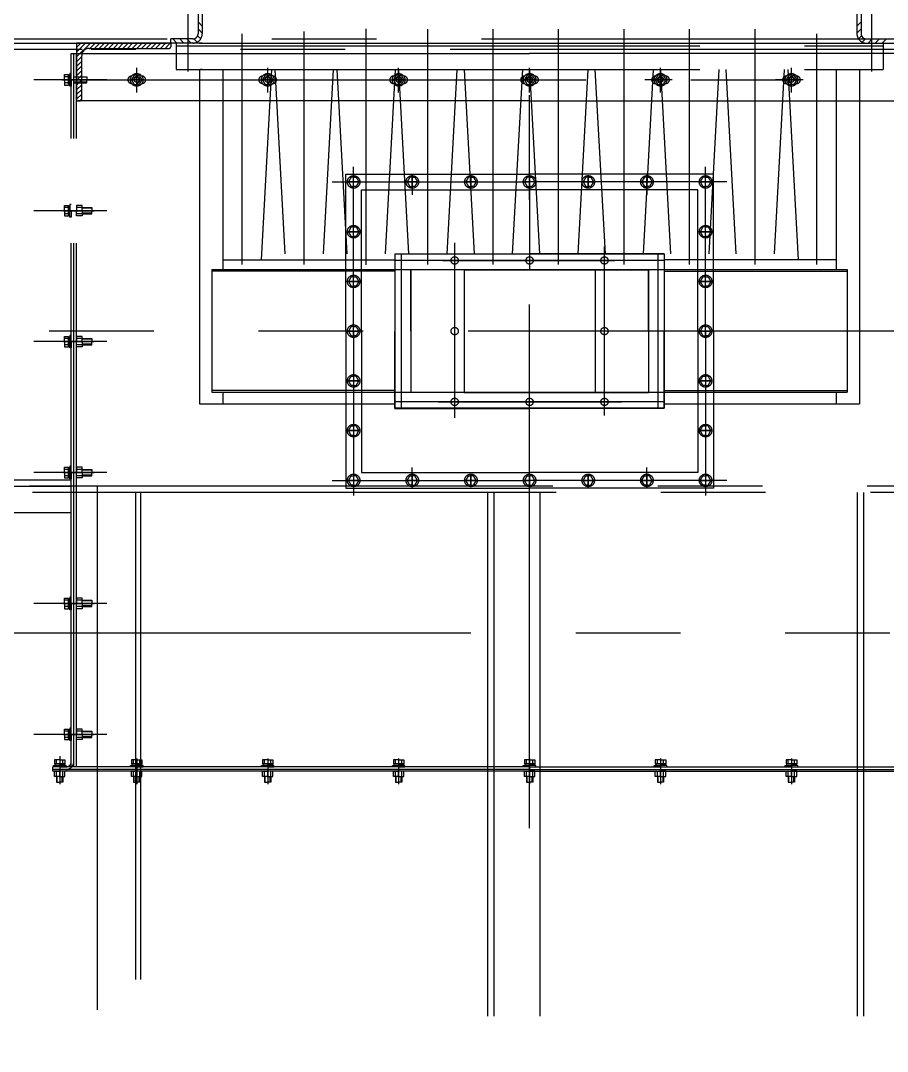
# Model space of a CAD drawing. Header units: millimetres. Extents: x 0 to 21000, y -574 to 14850.
# Drawn here: x 3884 to 5539, y 7291 to 9260 of the extents above; entities that cross this region are included whole.
import ezdxf

# ---------------------------------------------------------------- set-up
doc = ezdxf.new("R2010")
doc.units = ezdxf.units.MM
doc.header["$LTSCALE"] = 500
doc.linetypes.add('F', pattern=[0.75, 0.5, -0.25])
doc.linetypes.add('K', pattern=[2.5, 1.25, -0.25, 0.25, -0.25, 0.25, -0.25])
doc.layers.add('04', color=2, linetype='F')
doc.layers.add('07', color=6, linetype='K')

# ---------------------------------------------------------------- blocks, each defined once
blk = doc.blocks.new('H')
at = {"layer": '07', "color": 6, "linetype": 'K', "ltscale": 1.6}
for p, q in [((11644.5, 23380.1), (11644.5, 26435.5)), ((10992, 25111.2), (10992, 24825.3)), ((12297, 25111.2), (12297, 24825.3)), ((11011.5, 25061.5), (11011.5, 24897.5)), ((11019.5, 25061.5), (11019.5, 24897.5)), ((12269.5, 25061.5), (12269.5, 24897.5)), ((12277.5, 25061.5), (12277.5, 24897.5)), ((11011.5, 24920), (11019.5, 24912)), ((11011.5, 24906.6), (11019.5, 24898.6)), ((11332, 24906.7), (11332, 24456)), ((11450, 24456.6), (11450, 24906)), ((11575, 24456.6), (11575, 24906)), ((11700, 24456.6), (11700, 24906)), ((11825, 24456.6), (11825, 24906)), ((11950, 24456.6), (11950, 24906)), ((12075, 24456.6), (12075, 24906)), ((12277.5, 24920), (12269.5, 24912)), ((12277.5, 24906.6), (12269.5, 24898.6)), ((9952.5, 24887.5), (11644.5, 24887.5)), ((11001.5, 24887.5), (10959.5, 24887.5)), ((10959.5, 24879.5), (10959.5, 24887.5)), ((10963.2, 24887.5), (10971.2, 24879.5)), ((10976.6, 24887.5), (10984.6, 24879.5)), ((10990.1, 24887.5), (10998.1, 24879.5)), ((11003.4, 24887.7), (11009.6, 24881.5)), ((11010.8, 24893.8), (11016.7, 24887.9)), ((11095.9, 24456.6), (11095.9, 24897.2)), ((11213.9, 24456.6), (11213.9, 24901.6)), ((11644.5, 24887.5), (12747.5, 24887.5)), ((12193, 24456.6), (12193, 24897.2)), ((12278.2, 24893.8), (12272.3, 24887.9)), ((12285.6, 24887.7), (12279.3, 24881.5)), ((12287.5, 24887.5), (12329.5, 24887.5)), ((12298.8, 24887.5), (12290.8, 24879.5)), ((12312.3, 24887.5), (12304.3, 24879.5)), ((12325.8, 24887.5), (12317.8, 24879.5)), ((9952.5, 24879.5), (11544.5, 24879.5)), ((10790.5, 24867.5), (9952.5, 24867.5)), ((10779.5, 24879.5), (10779.5, 24769.5)), ((10959.5, 24879.5), (10779.5, 24879.5)), ((10779.5, 24871.1), (10788, 24879.5)), ((10779.5, 24862.1), (10796.9, 24879.5)), ((10779.5, 24853.1), (10805.9, 24879.5)), ((10803.5, 24869.5), (10956.2, 24869.5)), ((10804.9, 24869.5), (10814.9, 24879.5)), ((12492.7, 24867.5), (10807.3, 24867.5)), ((10813.9, 24869.5), (10823.9, 24879.5)), ((10822.9, 24869.5), (10832.9, 24879.5)), ((10831.8, 24869.5), (10841.8, 24879.5)), ((10840.8, 24869.5), (10850.8, 24879.5)), ((10849.8, 24869.5), (10859.8, 24879.5)), ((10858.8, 24869.5), (10868.8, 24879.5)), ((10867.8, 24869.5), (10877.8, 24879.5)), ((10876.7, 24869.5), (10886.7, 24879.5)), ((10885.7, 24869.5), (10895.7, 24879.5)), ((10894.7, 24869.5), (10904.7, 24879.5)), ((10903.7, 24869.5), (10913.7, 24879.5)), ((10912.7, 24869.5), (10922.7, 24879.5)), ((10921.6, 24869.5), (10931.6, 24879.5)), ((10930.6, 24869.5), (10940.6, 24879.5)), ((10939.6, 24869.5), (10949.6, 24879.5)), ((10948.6, 24869.5), (10958.6, 24879.5)), ((11001.5, 24879.5), (10959.5, 24879.5)), ((10959.5, 24879.5), (10959.5, 24872.8)), ((11019.5, 24879.5), (10969.5, 24879.5)), ((10969.5, 24879.5), (10969.5, 24829.5)), ((10969.5, 24874.5), (12319.5, 24874.5)), ((11014.5, 24879.5), (12274.5, 24879.5)), ((11544.5, 24879.5), (12747.5, 24879.5)), ((12269.5, 24879.5), (12319.5, 24879.5)), ((12287.5, 24879.5), (12329.5, 24879.5)), ((12319.5, 24879.5), (12319.5, 24829.5)), ((10769.5, 23497.5), (10769.5, 24859.5)), ((10769.5, 24859.5), (11644.5, 24859.5)), ((10774.5, 23497.5), (10774.5, 24859.5)), ((10779.5, 23497.5), (10779.5, 24859.5)), ((10779.5, 24844.1), (10789.5, 24854.1)), ((10779.5, 24835.1), (10789.5, 24845.1)), ((10789.5, 24772.8), (10789.5, 24855.5)), ((12519.5, 24859.5), (11644.5, 24859.5)), ((10779.5, 24826.1), (10789.5, 24836.1)), ((10779.5, 24817.2), (10789.5, 24827.2)), ((10894.5, 24785.1), (10894.5, 24832.5)), ((10894.5, 24795.7), (10894.5, 24829.2)), ((10969.5, 24829.5), (12319.5, 24829.5)), ((11014.5, 24829.5), (11014.5, 24190.5)), ((11016.1, 24829.5), (11647.8, 24829.5)), ((11016.1, 24829.5), (11647.8, 24829.5)), ((11019.5, 24829.5), (11016.1, 24829.5)), ((11059, 24829.5), (11059, 24447)), ((11151.6, 24829.5), (11131.8, 24465.4)), ((11144.5, 24785.1), (11144.5, 24832.5)), ((11144.5, 24785.1), (11144.5, 24832.5)), ((11144.5, 24795.7), (11144.5, 24829.2)), ((11158.2, 24829.5), (11177.4, 24477)), ((11269.6, 24829.5), (11250.4, 24477)), ((11276.3, 24829.5), (11295.5, 24477)), ((11387.7, 24829.5), (11368.5, 24477)), ((11394.3, 24829.5), (11413.5, 24477)), ((11394.3, 24829.5), (11413.5, 24477)), ((11394.5, 24785.1), (11394.5, 24832.5)), ((11394.5, 24785.1), (11394.5, 24832.5)), ((11394.5, 24795.7), (11394.5, 24829.2)), ((11505.7, 24829.5), (11486.5, 24477)), ((11519.3, 24829.5), (11538.5, 24477)), ((11519.3, 24829.5), (11538.5, 24477)), ((11630.7, 24829.5), (11611.5, 24477)), ((11644.3, 24829.5), (11663.5, 24477)), ((11644.3, 24829.5), (11663.5, 24477)), ((11644.5, 24785.1), (11644.5, 24832.5)), ((11644.5, 24785.1), (11644.5, 24832.5)), ((11644.5, 24795.7), (11644.5, 24829.2)), ((11755.7, 24829.5), (11736.5, 24477)), ((11769.3, 24829.5), (11788.5, 24477)), ((11769.3, 24829.5), (11788.5, 24477)), ((11880.7, 24829.5), (11861.5, 24477)), ((11894.3, 24829.5), (11913.5, 24477)), ((11894.3, 24829.5), (11913.5, 24477)), ((11894.5, 24785.1), (11894.5, 24832.5)), ((11894.5, 24785.1), (11894.5, 24832.5)), ((11894.5, 24795.7), (11894.5, 24829.2)), ((12005.7, 24829.5), (11986.5, 24477)), ((12019.3, 24829.5), (12038.5, 24477)), ((12019.3, 24829.5), (12038.5, 24477)), ((12130.7, 24829.5), (12111.5, 24477)), ((12137.3, 24829.5), (12157.2, 24465.4)), ((12144.5, 24785.1), (12144.5, 24832.5)), ((12144.5, 24785.1), (12144.5, 24832.5)), ((12144.5, 24795.7), (12144.5, 24829.2)), ((12229.9, 24829.5), (12229.9, 24447)), ((12274.5, 24829.5), (12274.5, 24190.5)), ((10837.6, 24809.5), (10698.3, 24809.5)), ((10752.1, 24809.5), (12545.3, 24809.5)), ((10752.1, 24809.5), (12545.3, 24809.5)), ((10753.3, 24809.5), (10802.4, 24809.5)), ((10756.4, 24809.5), (10756.4, 24819.6)), ((10756.4, 24819.6), (10763.9, 24819.6)), ((10763.9, 24815.5), (10756.4, 24815.5)), ((10756.4, 24809.5), (10756.4, 24799.5)), ((10763.9, 24803.5), (10756.4, 24803.5)), ((10763.9, 24819.6), (10763.9, 24809.5)), ((10763.9, 24818.7), (10767, 24818.7)), ((10763.9, 24809.5), (10763.9, 24818.7)), ((10763.9, 24809.5), (10763.9, 24800.3)), ((10763.9, 24799.5), (10763.9, 24809.5)), ((10767, 24821.5), (10767, 24809.5)), ((10769.5, 24821.5), (10767, 24821.5)), ((10767, 24818.7), (10767, 24809.5)), ((10767, 24797.5), (10767, 24809.5)), ((10767, 24800.3), (10767, 24809.5)), ((10769.5, 24809.5), (10769.5, 24821.5)), ((10769.5, 24809.5), (10769.5, 24797.5)), ((10774.5, 24815.5), (10798.9, 24815.5)), ((10798.9, 24814.3), (10774.5, 24814.3)), ((10798.9, 24804.7), (10774.5, 24804.7)), ((10774.5, 24803.5), (10798.9, 24803.5)), ((10779.5, 24808.2), (10789.5, 24818.2)), ((10779.5, 24799.2), (10789.5, 24809.2)), ((10798.9, 24815.5), (10798.9, 24809.5)), ((10798.9, 24803.5), (10798.9, 24809.5)), ((10872.1, 24809.5), (10924.7, 24809.5)), ((10906.3, 24809.5), (10883, 24809.5)), ((10889.6, 24818.5), (10884.5, 24809.5)), ((10884.5, 24816.5), (10884.7, 24816.5)), ((10884.5, 24809.5), (10889.6, 24800.5)), ((10894.5, 24818.5), (10889.6, 24818.5)), ((10894.5, 24798.7), (10894.5, 24819.9)), ((10894.5, 24818.5), (10899.3, 24818.5)), ((10899.3, 24818.5), (10904.5, 24809.5)), ((10904.5, 24809.5), (10899.3, 24800.5)), ((10904.2, 24816.5), (10904.5, 24816.5)), ((11122.1, 24809.5), (11174.7, 24809.5)), ((11156.3, 24809.5), (11133, 24809.5)), ((11139.6, 24818.5), (11134.5, 24809.5)), ((11134.5, 24816.5), (11134.7, 24816.5)), ((11134.5, 24809.5), (11139.6, 24800.5)), ((11144.5, 24818.5), (11139.6, 24818.5)), ((11144.5, 24798.7), (11144.5, 24819.9)), ((11144.5, 24818.5), (11149.3, 24818.5)), ((11149.3, 24818.5), (11154.5, 24809.5)), ((11154.5, 24809.5), (11149.3, 24800.5)), ((11154.2, 24816.5), (11154.5, 24816.5)), ((11372.1, 24809.5), (11424.7, 24809.5)), ((11406.3, 24809.5), (11383, 24809.5)), ((11389.6, 24818.5), (11384.5, 24809.5)), ((11384.5, 24816.5), (11384.7, 24816.5)), ((11384.5, 24809.5), (11389.6, 24800.5)), ((11394.5, 24818.5), (11389.6, 24818.5)), ((11394.5, 24798.7), (11394.5, 24819.9)), ((11394.5, 24818.5), (11399.3, 24818.5)), ((11399.3, 24818.5), (11404.5, 24809.5)), ((11404.5, 24809.5), (11399.3, 24800.5)), ((11404.2, 24816.5), (11404.5, 24816.5)), ((11622.1, 24809.5), (11674.7, 24809.5)), ((11656.3, 24809.5), (11633, 24809.5)), ((11639.6, 24818.5), (11634.5, 24809.5)), ((11634.5, 24816.5), (11634.7, 24816.5)), ((11634.5, 24809.5), (11639.6, 24800.5)), ((11644.5, 24818.5), (11639.6, 24818.5)), ((11644.5, 24798.7), (11644.5, 24819.9)), ((11644.5, 24818.5), (11649.3, 24818.5)), ((11649.3, 24818.5), (11654.5, 24809.5)), ((11654.5, 24809.5), (11649.3, 24800.5)), ((11654.2, 24816.5), (11654.5, 24816.5)), ((11916.8, 24809.5), (11864.3, 24809.5)), ((11882.6, 24809.5), (11905.9, 24809.5)), ((11889.6, 24818.5), (11884.5, 24809.5)), ((11884.7, 24816.5), (11884.5, 24816.5)), ((11884.5, 24809.5), (11889.6, 24800.5)), ((11894.5, 24818.5), (11889.6, 24818.5)), ((11894.5, 24798.7), (11894.5, 24819.9)), ((11894.5, 24818.5), (11899.3, 24818.5)), ((11899.3, 24818.5), (11904.5, 24809.5)), ((11904.5, 24809.5), (11899.3, 24800.5)), ((11904.5, 24816.5), (11904.2, 24816.5)), ((12166.8, 24809.5), (12114.3, 24809.5)), ((12132.6, 24809.5), (12155.9, 24809.5)), ((12139.6, 24818.5), (12134.5, 24809.5)), ((12134.7, 24816.5), (12134.5, 24816.5)), ((12134.5, 24809.5), (12139.6, 24800.5)), ((12144.5, 24818.5), (12139.6, 24818.5)), ((12144.5, 24798.7), (12144.5, 24819.9)), ((12144.5, 24818.5), (12149.3, 24818.5)), ((12149.3, 24818.5), (12154.5, 24809.5)), ((12154.5, 24809.5), (12149.3, 24800.5)), ((12154.5, 24816.5), (12154.2, 24816.5)), ((10756.4, 24799.5), (10763.9, 24799.5)), ((10763.9, 24800.3), (10767, 24800.3)), ((10769.5, 24797.5), (10767, 24797.5)), ((10779.5, 24790.2), (10789.5, 24800.2)), ((10779.5, 24781.2), (10789.5, 24791.2)), ((10884.5, 24802.5), (10884.7, 24802.5)), ((10889.6, 24800.5), (10894.5, 24800.5)), ((10899.3, 24800.5), (10894.5, 24800.5)), ((10904.2, 24802.5), (10904.5, 24802.5)), ((11134.5, 24802.5), (11134.7, 24802.5)), ((11139.6, 24800.5), (11144.5, 24800.5)), ((11149.3, 24800.5), (11144.5, 24800.5)), ((11154.2, 24802.5), (11154.5, 24802.5)), ((11384.5, 24802.5), (11384.7, 24802.5)), ((11389.6, 24800.5), (11394.5, 24800.5)), ((11399.3, 24800.5), (11394.5, 24800.5)), ((11404.2, 24802.5), (11404.5, 24802.5)), ((11634.5, 24802.5), (11634.7, 24802.5)), ((11639.6, 24800.5), (11644.5, 24800.5)), ((11649.3, 24800.5), (11644.5, 24800.5)), ((11654.2, 24802.5), (11654.5, 24802.5)), ((11884.7, 24802.5), (11884.5, 24802.5)), ((11889.6, 24800.5), (11894.5, 24800.5)), ((11899.3, 24800.5), (11894.5, 24800.5)), ((11904.5, 24802.5), (11904.2, 24802.5)), ((12134.7, 24802.5), (12134.5, 24802.5)), ((12139.6, 24800.5), (12144.5, 24800.5)), ((12149.3, 24800.5), (12144.5, 24800.5)), ((12154.5, 24802.5), (12154.2, 24802.5)), ((10779.5, 24772.3), (10789.5, 24782.3)), ((10779.5, 24769.5), (10786.2, 24769.5)), ((11644.5, 24769.5), (10782.8, 24769.5)), ((10785.7, 24769.5), (10789.5, 24773.3)), ((11644.5, 24769.5), (12506.1, 24769.5)), ((11644.5, 24769.5), (12506.1, 24769.5)), ((11293.5, 24329.5), (11293.5, 24629.5)), ((11293.5, 24629.5), (11644.5, 24629.5)), ((11308.5, 24329.5), (11308.5, 24643.6)), ((11420.5, 24628.7), (11420.5, 24589.9)), ((11644.5, 24629.5), (11644.5, 24446.5)), ((11995.5, 24629.5), (11644.5, 24629.5)), ((11644.5, 24629.5), (11644.5, 24446.5)), ((11868.5, 24628.7), (11868.5, 24589.9)), ((11980.5, 24329.5), (11980.5, 24643.6)), ((11995.5, 24329.5), (11995.5, 24629.5)), ((11267.8, 24614.5), (11644.5, 24614.5)), ((11320.3, 24614.5), (11297, 24614.5)), ((11303.6, 24623.5), (11298.5, 24614.5)), ((11298.5, 24614.5), (11303.6, 24605.5)), ((11308.5, 24623.5), (11303.6, 24623.5)), ((11308.5, 24603.7), (11308.5, 24624.9)), ((11308.5, 24623.5), (11313.3, 24623.5)), ((11313.3, 24623.5), (11318.5, 24614.5)), ((11318.5, 24614.5), (11313.3, 24605.5)), ((11432.3, 24614.5), (11409, 24614.5)), ((11415.6, 24623.5), (11410.5, 24614.5)), ((11410.5, 24614.5), (11415.6, 24605.5)), ((11420.5, 24623.5), (11415.6, 24623.5)), ((11420.5, 24603.7), (11420.5, 24624.9)), ((11420.5, 24623.5), (11425.3, 24623.5)), ((11425.3, 24623.5), (11430.5, 24614.5)), ((11430.5, 24614.5), (11425.3, 24605.5)), ((11544.3, 24614.5), (11521, 24614.5)), ((11527.6, 24623.5), (11522.5, 24614.5)), ((11522.5, 24614.5), (11527.6, 24605.5)), ((11532.5, 24623.5), (11527.6, 24623.5)), ((11532.5, 24625.8), (11532.5, 24604.1)), ((11532.5, 24603.7), (11532.5, 24624.9)), ((11532.5, 24623.5), (11537.3, 24623.5)), ((11537.3, 24623.5), (11542.5, 24614.5)), ((11542.5, 24614.5), (11537.3, 24605.5)), ((11656.3, 24614.5), (11633, 24614.5)), ((11639.6, 24623.5), (11634.5, 24614.5)), ((11634.5, 24614.5), (11639.6, 24605.5)), ((11644.5, 24623.5), (11639.6, 24623.5)), ((11644.5, 24603.7), (11644.5, 24624.9)), ((11644.5, 24623.5), (11649.3, 24623.5)), ((12021.1, 24614.5), (11644.5, 24614.5)), ((11649.3, 24623.5), (11654.5, 24614.5)), ((11654.5, 24614.5), (11649.3, 24605.5)), ((11744.6, 24614.5), (11767.9, 24614.5)), ((11751.6, 24623.5), (11746.5, 24614.5)), ((11746.5, 24614.5), (11751.6, 24605.5)), ((11756.5, 24623.5), (11751.6, 24623.5)), ((11756.5, 24625.8), (11756.5, 24604.1)), ((11756.5, 24603.7), (11756.5, 24624.9)), ((11756.5, 24623.5), (11761.3, 24623.5)), ((11761.3, 24623.5), (11766.5, 24614.5)), ((11766.5, 24614.5), (11761.3, 24605.5)), ((11856.6, 24614.5), (11879.9, 24614.5)), ((11863.6, 24623.5), (11858.5, 24614.5)), ((11858.5, 24614.5), (11863.6, 24605.5)), ((11868.5, 24623.5), (11863.6, 24623.5)), ((11868.5, 24603.7), (11868.5, 24624.9)), ((11868.5, 24623.5), (11873.3, 24623.5)), ((11873.3, 24623.5), (11878.5, 24614.5)), ((11878.5, 24614.5), (11873.3, 24605.5)), ((11968.6, 24614.5), (11991.9, 24614.5)), ((11975.6, 24623.5), (11970.5, 24614.5)), ((11970.5, 24614.5), (11975.6, 24605.5)), ((11980.5, 24623.5), (11975.6, 24623.5)), ((11980.5, 24603.7), (11980.5, 24624.9)), ((11980.5, 24623.5), (11985.3, 24623.5)), ((11985.3, 24623.5), (11990.5, 24614.5)), ((11990.5, 24614.5), (11985.3, 24605.5)), ((11303.6, 24605.5), (11308.5, 24605.5)), ((11313.3, 24605.5), (11308.5, 24605.5)), ((11323.5, 24329.5), (11323.5, 24599.5)), ((11323.5, 24599.5), (11644.5, 24599.5)), ((11415.6, 24605.5), (11420.5, 24605.5)), ((11425.3, 24605.5), (11420.5, 24605.5)), ((11527.6, 24605.5), (11532.5, 24605.5)), ((11537.3, 24605.5), (11532.5, 24605.5)), ((11639.6, 24605.5), (11644.5, 24605.5)), ((11649.3, 24605.5), (11644.5, 24605.5)), ((11965.5, 24599.5), (11644.5, 24599.5)), ((11751.6, 24605.5), (11756.5, 24605.5)), ((11761.3, 24605.5), (11756.5, 24605.5)), ((11863.6, 24605.5), (11868.5, 24605.5)), ((11873.3, 24605.5), (11868.5, 24605.5)), ((11965.5, 24329.5), (11965.5, 24599.5)), ((11975.6, 24605.5), (11980.5, 24605.5)), ((11985.3, 24605.5), (11980.5, 24605.5)), ((10756.4, 24559.5), (10756.4, 24569.6)), ((10756.4, 24569.6), (10763.9, 24569.6)), ((10763.9, 24569.6), (10763.9, 24559.5)), ((10763.9, 24568.7), (10767, 24568.7)), ((10763.9, 24559.5), (10763.9, 24568.7)), ((10767, 24571.5), (10767, 24559.5)), ((10769.5, 24571.5), (10767, 24571.5)), ((10767, 24568.7), (10767, 24559.5)), ((10779.5, 24569.6), (10779.5, 24559.5)), ((10790.3, 24569.6), (10779.5, 24569.6)), ((10790.3, 24559.5), (10790.3, 24569.6)), ((10837.6, 24559.5), (10698.3, 24559.5)), ((10754.9, 24559.5), (10813.4, 24559.5)), ((10763.9, 24565.5), (10756.4, 24565.5)), ((10756.4, 24559.5), (10756.4, 24549.5)), ((10763.9, 24553.5), (10756.4, 24553.5)), ((10756.4, 24549.5), (10763.9, 24549.5)), ((10763.9, 24559.5), (10763.9, 24550.3)), ((10763.9, 24549.5), (10763.9, 24559.5)), ((10763.9, 24550.3), (10767, 24550.3)), ((10767, 24547.5), (10767, 24559.5)), ((10767, 24550.3), (10767, 24559.5)), ((10769.5, 24547.5), (10767, 24547.5)), ((10769.5, 24559.5), (10769.5, 24547.5)), ((10791.3, 24559.5), (10778.4, 24559.5)), ((10790.3, 24565.5), (10779.5, 24565.5)), ((10779.5, 24549.5), (10779.5, 24559.5)), ((10790.3, 24553.5), (10779.5, 24553.5)), ((10790.3, 24549.5), (10779.5, 24549.5)), ((10790.3, 24565.5), (10808.9, 24565.5)), ((10808.9, 24564.3), (10790.3, 24564.3)), ((10790.3, 24559.5), (10790.3, 24549.5)), ((10808.9, 24554.7), (10790.3, 24554.7)), ((10790.3, 24553.5), (10808.9, 24553.5)), ((10808.9, 24565.5), (10808.9, 24559.5)), ((10808.9, 24553.5), (10808.9, 24559.5)), ((11303.6, 24528.5), (11298.5, 24519.5)), ((11308.5, 24528.5), (11303.6, 24528.5)), ((11308.5, 24508.7), (11308.5, 24529.9)), ((11308.5, 24528.5), (11313.3, 24528.5)), ((11313.3, 24528.5), (11318.5, 24519.5)), ((11975.6, 24528.5), (11970.5, 24519.5)), ((11980.5, 24528.5), (11975.6, 24528.5)), ((11980.5, 24508.7), (11980.5, 24529.9)), ((11980.5, 24528.5), (11985.3, 24528.5)), ((11985.3, 24528.5), (11990.5, 24519.5)), ((11295.3, 24519.5), (11318.9, 24519.5)), ((11320.3, 24519.5), (11297, 24519.5)), ((11298.5, 24519.5), (11303.6, 24510.5)), ((11303.6, 24510.5), (11308.5, 24510.5)), ((11313.3, 24510.5), (11308.5, 24510.5)), ((11318.5, 24519.5), (11313.3, 24510.5)), ((11968.6, 24519.5), (11991.9, 24519.5)), ((11993.7, 24519.5), (11970.1, 24519.5)), ((11970.5, 24519.5), (11975.6, 24510.5)), ((11975.6, 24510.5), (11980.5, 24510.5)), ((11985.3, 24510.5), (11980.5, 24510.5)), ((11990.5, 24519.5), (11985.3, 24510.5)), ((11501.5, 24164.1), (11501.5, 24498.1)), ((11787.5, 24168.6), (11787.5, 24490.9)), ((11387.5, 24477), (11387.5, 24183)), ((11387.5, 24477), (11901.5, 24477)), ((11387.5, 24477), (11644.5, 24477)), ((11387.5, 24477), (11387.5, 24330)), ((11399.5, 24477), (11399.5, 24183)), ((11901.5, 24477), (11644.5, 24477)), ((11889.5, 24477), (11889.5, 24183)), ((11889.5, 24477), (11889.5, 24183)), ((11901.5, 24477), (11901.5, 24183)), ((11901.5, 24477), (11901.5, 24183)), ((11901.5, 24477), (11901.5, 24330)), ((11059, 24465.4), (11387.5, 24465.4)), ((11387.5, 24465), (11901.5, 24465)), ((11479, 24464.5), (11807.3, 24464.5)), ((12229.9, 24465.4), (11901.5, 24465.4)), ((11038, 24447), (11038, 24213)), ((11038, 24447), (11387.5, 24447)), ((11387.5, 24444), (11038, 24444)), ((11303.6, 24433.5), (11298.5, 24424.5)), ((11308.5, 24433.5), (11303.6, 24433.5)), ((11308.5, 24413.7), (11308.5, 24434.9)), ((11308.5, 24433.5), (11313.3, 24433.5)), ((11313.3, 24433.5), (11318.5, 24424.5)), ((11387.5, 24447), (11417.5, 24447)), ((11417.5, 24447), (11417.5, 24213)), ((11417.5, 24447), (12251, 24447)), ((11644.5, 24446.5), (11417.5, 24446.5)), ((11417.5, 24329.5), (11417.5, 24446.5)), ((11519.5, 24446.5), (11769.5, 24446.5)), ((11519.5, 24446.5), (11769.5, 24446.5)), ((11519.5, 24446.5), (11519.5, 24212.5)), ((11644.5, 24446.5), (11871.5, 24446.5)), ((11769.5, 24446.5), (11769.5, 24212.5)), ((11871.5, 24447), (11871.5, 24213)), ((11871.5, 24329.5), (11871.5, 24446.5)), ((11901.5, 24444), (12251, 24444)), ((11975.6, 24433.5), (11970.5, 24424.5)), ((11980.5, 24433.5), (11975.6, 24433.5)), ((11980.5, 24413.7), (11980.5, 24434.9)), ((11980.5, 24433.5), (11985.3, 24433.5)), ((11985.3, 24433.5), (11990.5, 24424.5)), ((12251, 24447), (12251, 24234.4)), ((12251, 24447), (12251, 24213)), ((11295.3, 24424.5), (11318.9, 24424.5)), ((11320.3, 24424.5), (11297, 24424.5)), ((11298.5, 24424.5), (11303.6, 24415.5)), ((11303.6, 24415.5), (11308.5, 24415.5)), ((11313.3, 24415.5), (11308.5, 24415.5)), ((11318.5, 24424.5), (11313.3, 24415.5)), ((11968.6, 24424.5), (11991.9, 24424.5)), ((11993.7, 24424.5), (11970.1, 24424.5)), ((11970.5, 24424.5), (11975.6, 24415.5)), ((11975.6, 24415.5), (11980.5, 24415.5)), ((11985.3, 24415.5), (11980.5, 24415.5)), ((11990.5, 24424.5), (11985.3, 24415.5)), ((11303.6, 24338.5), (11298.5, 24329.5)), ((11308.5, 24338.5), (11303.6, 24338.5)), ((11308.5, 24318.7), (11308.5, 24339.9)), ((11308.5, 24338.5), (11313.3, 24338.5)), ((11313.3, 24338.5), (11318.5, 24329.5)), ((11975.6, 24338.5), (11970.5, 24329.5)), ((11980.5, 24338.5), (11975.6, 24338.5)), ((11980.5, 24318.7), (11980.5, 24339.9)), ((11980.5, 24338.5), (11985.3, 24338.5)), ((11985.3, 24338.5), (11990.5, 24329.5)), ((12527.1, 24329.5), (10109.1, 24329.5)), ((10756.4, 24309.5), (10756.4, 24319.6)), ((10756.4, 24319.6), (10763.9, 24319.6)), ((10763.9, 24315.5), (10756.4, 24315.5)), ((10763.9, 24319.6), (10763.9, 24309.5)), ((10763.9, 24318.7), (10767, 24318.7)), ((10763.9, 24309.5), (10763.9, 24318.7)), ((10767, 24321.5), (10767, 24309.5)), ((10769.5, 24321.5), (10767, 24321.5)), ((10767, 24318.7), (10767, 24309.5)), ((10779.5, 24319.6), (10779.5, 24309.5)), ((10790.3, 24319.6), (10779.5, 24319.6)), ((10790.3, 24315.5), (10779.5, 24315.5)), ((10790.3, 24309.5), (10790.3, 24319.6)), ((10790.3, 24315.5), (10808.9, 24315.5)), ((10808.9, 24314.3), (10790.3, 24314.3)), ((10808.9, 24315.5), (10808.9, 24309.5)), ((11293.5, 24329.5), (11293.5, 24029.5)), ((11295.3, 24329.5), (11318.9, 24329.5)), ((11320.3, 24329.5), (11297, 24329.5)), ((11298.5, 24329.5), (11303.6, 24320.5)), ((11303.6, 24320.5), (11308.5, 24320.5)), ((11308.5, 24329.5), (11308.5, 24015.4)), ((11313.3, 24320.5), (11308.5, 24320.5)), ((11318.5, 24329.5), (11313.3, 24320.5)), ((11323.5, 24329.5), (11323.5, 24059.5)), ((11387.5, 24182.1), (11387.5, 24329.1)), ((11417.5, 24329.5), (11417.5, 24212.5)), ((11644.5, 24254.5), (11644.5, 24329.5)), ((11871.5, 24329.5), (11871.5, 24212.5)), ((11901.5, 24182.1), (11901.5, 24329.1)), ((11965.5, 24329.5), (11965.5, 24059.5)), ((11968.6, 24329.5), (11991.9, 24329.5)), ((11993.7, 24329.5), (11970.1, 24329.5)), ((11970.5, 24329.5), (11975.6, 24320.5)), ((11975.6, 24320.5), (11980.5, 24320.5)), ((11980.5, 24329.5), (11980.5, 24015.4)), ((11985.3, 24320.5), (11980.5, 24320.5)), ((11990.5, 24329.5), (11985.3, 24320.5)), ((11995.5, 24329.5), (11995.5, 24029.5)), ((10837.6, 24309.5), (10698.3, 24309.5)), ((10754.9, 24309.5), (10813.4, 24309.5)), ((10756.4, 24309.5), (10756.4, 24299.5)), ((10763.9, 24303.5), (10756.4, 24303.5)), ((10756.4, 24299.5), (10763.9, 24299.5)), ((10763.9, 24309.5), (10763.9, 24300.3)), ((10763.9, 24299.5), (10763.9, 24309.5)), ((10763.9, 24300.3), (10767, 24300.3)), ((10767, 24297.5), (10767, 24309.5)), ((10767, 24300.3), (10767, 24309.5)), ((10769.5, 24297.5), (10767, 24297.5)), ((10769.5, 24309.5), (10769.5, 24297.5)), ((10791.3, 24309.5), (10778.4, 24309.5)), ((10779.5, 24299.5), (10779.5, 24309.5)), ((10790.3, 24303.5), (10779.5, 24303.5)), ((10790.3, 24299.5), (10779.5, 24299.5)), ((10790.3, 24309.5), (10790.3, 24299.5)), ((10808.9, 24304.7), (10790.3, 24304.7)), ((10790.3, 24303.5), (10808.9, 24303.5)), ((10808.9, 24303.5), (10808.9, 24309.5)), ((11295.3, 24234.5), (11318.9, 24234.5)), ((11320.3, 24234.5), (11297, 24234.5)), ((11298.5, 24234.5), (11303.6, 24243.5)), ((11303.6, 24225.5), (11298.5, 24234.5)), ((11303.6, 24243.5), (11308.5, 24243.5)), ((11308.5, 24245.4), (11308.5, 24224.2)), ((11313.3, 24243.5), (11308.5, 24243.5)), ((11318.5, 24234.5), (11313.3, 24243.5)), ((11313.3, 24225.5), (11318.5, 24234.5)), ((11968.6, 24234.5), (11991.9, 24234.5)), ((11993.7, 24234.5), (11970.1, 24234.5)), ((11970.5, 24234.5), (11975.6, 24243.5)), ((11975.6, 24225.5), (11970.5, 24234.5)), ((11975.6, 24243.5), (11980.5, 24243.5)), ((11980.5, 24245.4), (11980.5, 24224.2)), ((11985.3, 24243.5), (11980.5, 24243.5)), ((11990.5, 24234.5), (11985.3, 24243.5)), ((11985.3, 24225.5), (11990.5, 24234.5)), ((11387.5, 24216), (11038, 24216)), ((11038, 24213), (11387.5, 24213)), ((11059, 24213), (11059, 24190.5)), ((11308.5, 24225.5), (11303.6, 24225.5)), ((11308.5, 24225.5), (11313.3, 24225.5)), ((11387.5, 24213), (11417.5, 24213)), ((11417.5, 24213), (12251, 24213)), ((11901.5, 24216), (12251, 24216)), ((11980.5, 24225.5), (11975.6, 24225.5)), ((11980.5, 24225.5), (11985.3, 24225.5)), ((12229.9, 24213), (12229.9, 24190.5)), ((11387.5, 24195), (11901.5, 24195)), ((11644.5, 24212.5), (11417.5, 24212.5)), ((11470.4, 24194.5), (11819.7, 24194.5)), ((11519.5, 24212.5), (11769.5, 24212.5)), ((11644.5, 24029.5), (11644.5, 24212.5)), ((11644.5, 24212.5), (11871.5, 24212.5)), ((11644.5, 24029.5), (11644.5, 24212.5)), ((11014.5, 24190.5), (11387.5, 24190.5)), ((11387.5, 24183), (11901.5, 24183)), ((11387.5, 24183), (11901.5, 24183)), ((11387.5, 24182.1), (11644.5, 24182.1)), ((11901.5, 24182.1), (11644.5, 24182.1)), ((11901.5, 24190.5), (12274.5, 24190.5)), ((11295.3, 24139.5), (11318.9, 24139.5)), ((11320.3, 24139.5), (11297, 24139.5)), ((11298.5, 24139.5), (11303.6, 24148.5)), ((11303.6, 24130.5), (11298.5, 24139.5)), ((11303.6, 24148.5), (11308.5, 24148.5)), ((11308.5, 24150.4), (11308.5, 24129.2)), ((11313.3, 24148.5), (11308.5, 24148.5)), ((11318.5, 24139.5), (11313.3, 24148.5)), ((11313.3, 24130.5), (11318.5, 24139.5)), ((11968.6, 24139.5), (11991.9, 24139.5)), ((11993.7, 24139.5), (11970.1, 24139.5)), ((11970.5, 24139.5), (11975.6, 24148.5)), ((11975.6, 24130.5), (11970.5, 24139.5)), ((11975.6, 24148.5), (11980.5, 24148.5)), ((11980.5, 24150.4), (11980.5, 24129.2)), ((11985.3, 24148.5), (11980.5, 24148.5)), ((11990.5, 24139.5), (11985.3, 24148.5)), ((11985.3, 24130.5), (11990.5, 24139.5)), ((11308.5, 24130.5), (11303.6, 24130.5)), ((11308.5, 24130.5), (11313.3, 24130.5)), ((11980.5, 24130.5), (11975.6, 24130.5)), ((11980.5, 24130.5), (11985.3, 24130.5)), ((10837.6, 24059.5), (10698.3, 24059.5)), ((10754.9, 24059.5), (10813.4, 24059.5)), ((10756.4, 24059.5), (10756.4, 24069.6)), ((10756.4, 24069.6), (10763.9, 24069.6)), ((10763.9, 24065.5), (10756.4, 24065.5)), ((10756.4, 24059.5), (10756.4, 24049.5)), ((10763.9, 24069.6), (10763.9, 24059.5)), ((10763.9, 24068.7), (10767, 24068.7)), ((10763.9, 24059.5), (10763.9, 24068.7)), ((10763.9, 24059.5), (10763.9, 24050.3)), ((10763.9, 24049.5), (10763.9, 24059.5)), ((10767, 24071.5), (10767, 24059.5)), ((10769.5, 24071.5), (10767, 24071.5)), ((10767, 24068.7), (10767, 24059.5)), ((10767, 24047.5), (10767, 24059.5)), ((10767, 24050.3), (10767, 24059.5)), ((10769.5, 24059.5), (10769.5, 24047.5)), ((10791.3, 24059.5), (10778.4, 24059.5)), ((10779.5, 24069.6), (10779.5, 24059.5)), ((10790.3, 24069.6), (10779.5, 24069.6)), ((10790.3, 24065.5), (10779.5, 24065.5)), ((10779.5, 24049.5), (10779.5, 24059.5)), ((10790.3, 24059.5), (10790.3, 24069.6)), ((10790.3, 24065.5), (10808.9, 24065.5)), ((10808.9, 24064.3), (10790.3, 24064.3)), ((10790.3, 24059.5), (10790.3, 24049.5)), ((10808.9, 24065.5), (10808.9, 24059.5)), ((10808.9, 24053.5), (10808.9, 24059.5)), ((11308.5, 24055.4), (11308.5, 24034.2)), ((11323.5, 24059.5), (11644.5, 24059.5)), ((11420.5, 24030.4), (11420.5, 24069.2)), ((11420.5, 24055.4), (11420.5, 24034.2)), ((11532.5, 24055.4), (11532.5, 24034.2)), ((11965.5, 24059.5), (11644.5, 24059.5)), ((11644.5, 24055.4), (11644.5, 24034.2)), ((11756.5, 24055.4), (11756.5, 24034.2)), ((11868.5, 24030.4), (11868.5, 24069.2)), ((11868.5, 24055.4), (11868.5, 24034.2)), ((11980.5, 24055.4), (11980.5, 24034.2)), ((9952.5, 24045.5), (10769.5, 24045.5)), ((10763.9, 24053.5), (10756.4, 24053.5)), ((10756.4, 24049.5), (10763.9, 24049.5)), ((10763.9, 24050.3), (10767, 24050.3)), ((10769.5, 24047.5), (10767, 24047.5)), ((10790.3, 24053.5), (10779.5, 24053.5)), ((10790.3, 24049.5), (10779.5, 24049.5)), ((10808.9, 24054.7), (10790.3, 24054.7)), ((10790.3, 24053.5), (10808.9, 24053.5)), ((11267.8, 24044.5), (11644.5, 24044.5)), ((11320.3, 24044.5), (11297, 24044.5)), ((11298.5, 24044.5), (11303.6, 24053.5)), ((11303.6, 24035.5), (11298.5, 24044.5)), ((11303.6, 24053.5), (11308.5, 24053.5)), ((11308.5, 24035.5), (11303.6, 24035.5)), ((11313.3, 24053.5), (11308.5, 24053.5)), ((11308.5, 24035.5), (11313.3, 24035.5)), ((11318.5, 24044.5), (11313.3, 24053.5)), ((11313.3, 24035.5), (11318.5, 24044.5)), ((11432.3, 24044.5), (11409, 24044.5)), ((11410.5, 24044.5), (11415.6, 24053.5)), ((11415.6, 24035.5), (11410.5, 24044.5)), ((11415.6, 24053.5), (11420.5, 24053.5)), ((11420.5, 24035.5), (11415.6, 24035.5)), ((11425.3, 24053.5), (11420.5, 24053.5)), ((11420.5, 24035.5), (11425.3, 24035.5)), ((11430.5, 24044.5), (11425.3, 24053.5)), ((11425.3, 24035.5), (11430.5, 24044.5)), ((11544.3, 24044.5), (11521, 24044.5)), ((11522.5, 24044.5), (11527.6, 24053.5)), ((11527.6, 24035.5), (11522.5, 24044.5)), ((11527.6, 24053.5), (11532.5, 24053.5)), ((11532.5, 24035.5), (11527.6, 24035.5)), ((11532.5, 24033.3), (11532.5, 24055)), ((11537.3, 24053.5), (11532.5, 24053.5)), ((11532.5, 24035.5), (11537.3, 24035.5)), ((11542.5, 24044.5), (11537.3, 24053.5)), ((11537.3, 24035.5), (11542.5, 24044.5)), ((11656.3, 24044.5), (11633, 24044.5)), ((11634.5, 24044.5), (11639.6, 24053.5)), ((11639.6, 24035.5), (11634.5, 24044.5)), ((11639.6, 24053.5), (11644.5, 24053.5)), ((11644.5, 24035.5), (11639.6, 24035.5)), ((11649.3, 24053.5), (11644.5, 24053.5)), ((12021.1, 24044.5), (11644.5, 24044.5)), ((11644.5, 24035.5), (11649.3, 24035.5)), ((11654.5, 24044.5), (11649.3, 24053.5)), ((11649.3, 24035.5), (11654.5, 24044.5)), ((11744.6, 24044.5), (11767.9, 24044.5)), ((11746.5, 24044.5), (11751.6, 24053.5)), ((11751.6, 24035.5), (11746.5, 24044.5)), ((11751.6, 24053.5), (11756.5, 24053.5)), ((11756.5, 24035.5), (11751.6, 24035.5)), ((11756.5, 24033.3), (11756.5, 24055)), ((11761.3, 24053.5), (11756.5, 24053.5)), ((11756.5, 24035.5), (11761.3, 24035.5)), ((11766.5, 24044.5), (11761.3, 24053.5)), ((11761.3, 24035.5), (11766.5, 24044.5)), ((11856.6, 24044.5), (11879.9, 24044.5)), ((11858.5, 24044.5), (11863.6, 24053.5)), ((11863.6, 24035.5), (11858.5, 24044.5)), ((11863.6, 24053.5), (11868.5, 24053.5)), ((11868.5, 24035.5), (11863.6, 24035.5)), ((11873.3, 24053.5), (11868.5, 24053.5)), ((11868.5, 24035.5), (11873.3, 24035.5)), ((11878.5, 24044.5), (11873.3, 24053.5)), ((11873.3, 24035.5), (11878.5, 24044.5)), ((11968.6, 24044.5), (11991.9, 24044.5)), ((11970.5, 24044.5), (11975.6, 24053.5)), ((11975.6, 24035.5), (11970.5, 24044.5)), ((11975.6, 24053.5), (11980.5, 24053.5)), ((11980.5, 24035.5), (11975.6, 24035.5)), ((11985.3, 24053.5), (11980.5, 24053.5)), ((11980.5, 24035.5), (11985.3, 24035.5)), ((11990.5, 24044.5), (11985.3, 24053.5)), ((11985.3, 24035.5), (11990.5, 24044.5)), ((9952.5, 24033.5), (10769.5, 24033.5)), ((13689.2, 24033.5), (9955.5, 24033.5)), ((13695.2, 24021.5), (9955.5, 24021.5)), ((10819.2, 24033.5), (10819.2, 20985.5)), ((10892.8, 21091.5), (10892.8, 24021.5)), ((10902.4, 21091.5), (10902.4, 24021.5)), ((11293.5, 24029.5), (11644.5, 24029.5)), ((11564.2, 24021.5), (11564.2, 21185.5)), ((11576.2, 24021.5), (11576.2, 21185.5)), ((11995.5, 24029.5), (11644.5, 24029.5)), ((11664.2, 24021.5), (11664.2, 21188.5)), ((12270.2, 24021.5), (12270.2, 21185.5)), ((12282.2, 24021.5), (12282.2, 21185.5)), ((9944.5, 23983.5), (10769.5, 23983.5)), ((10756.4, 23809.5), (10756.4, 23819.6)), ((10756.4, 23819.6), (10763.9, 23819.6)), ((10763.9, 23819.6), (10763.9, 23809.5)), ((10767, 23821.5), (10767, 23809.5)), ((10769.5, 23821.5), (10767, 23821.5)), ((10779.5, 23819.6), (10779.5, 23809.5)), ((10790.3, 23819.6), (10779.5, 23819.6)), ((10790.3, 23809.5), (10790.3, 23819.6)), ((10837.6, 23809.5), (10698.3, 23809.5)), ((10754.9, 23809.5), (10813.4, 23809.5)), ((10763.9, 23815.5), (10756.4, 23815.5)), ((10756.4, 23809.5), (10756.4, 23799.5)), ((10763.9, 23803.5), (10756.4, 23803.5)), ((10756.4, 23799.5), (10763.9, 23799.5)), ((10763.9, 23818.7), (10767, 23818.7)), ((10763.9, 23809.5), (10763.9, 23818.7)), ((10763.9, 23809.5), (10763.9, 23800.3)), ((10763.9, 23799.5), (10763.9, 23809.5)), ((10763.9, 23800.3), (10767, 23800.3)), ((10767, 23818.7), (10767, 23809.5)), ((10767, 23797.5), (10767, 23809.5)), ((10767, 23800.3), (10767, 23809.5)), ((10769.5, 23809.5), (10769.5, 23797.5)), ((10791.3, 23809.5), (10778.4, 23809.5)), ((10790.3, 23815.5), (10779.5, 23815.5)), ((10779.5, 23799.5), (10779.5, 23809.5)), ((10790.3, 23803.5), (10779.5, 23803.5)), ((10790.3, 23799.5), (10779.5, 23799.5)), ((10790.3, 23815.5), (10808.9, 23815.5)), ((10808.9, 23814.3), (10790.3, 23814.3)), ((10790.3, 23809.5), (10790.3, 23799.5)), ((10808.9, 23804.7), (10790.3, 23804.7)), ((10790.3, 23803.5), (10808.9, 23803.5)), ((10808.9, 23815.5), (10808.9, 23809.5)), ((10808.9, 23803.5), (10808.9, 23809.5)), ((10769.5, 23797.5), (10767, 23797.5)), ((10532.5, 23753.5), (14604.9, 23753.5)), ((10756.4, 23559.5), (10756.4, 23569.6)), ((10756.4, 23569.6), (10763.9, 23569.6)), ((10763.9, 23565.5), (10756.4, 23565.5)), ((10763.9, 23569.6), (10763.9, 23559.5)), ((10763.9, 23568.7), (10767, 23568.7)), ((10763.9, 23559.5), (10763.9, 23568.7)), ((10767, 23571.5), (10767, 23559.5)), ((10769.5, 23571.5), (10767, 23571.5)), ((10767, 23568.7), (10767, 23559.5)), ((10779.5, 23569.6), (10779.5, 23559.5)), ((10790.3, 23569.6), (10779.5, 23569.6)), ((10790.3, 23565.5), (10779.5, 23565.5)), ((10790.3, 23559.5), (10790.3, 23569.6)), ((10790.3, 23565.5), (10808.9, 23565.5)), ((10808.9, 23564.3), (10790.3, 23564.3)), ((10808.9, 23565.5), (10808.9, 23559.5)), ((10837.6, 23559.5), (10698.3, 23559.5)), ((10754.9, 23559.5), (10813.4, 23559.5)), ((10756.4, 23559.5), (10756.4, 23549.5)), ((10763.9, 23553.5), (10756.4, 23553.5)), ((10756.4, 23549.5), (10763.9, 23549.5)), ((10763.9, 23559.5), (10763.9, 23550.3)), ((10763.9, 23549.5), (10763.9, 23559.5)), ((10763.9, 23550.3), (10767, 23550.3)), ((10767, 23547.5), (10767, 23559.5)), ((10767, 23550.3), (10767, 23559.5)), ((10769.5, 23547.5), (10767, 23547.5)), ((10769.5, 23559.5), (10769.5, 23547.5)), ((10791.3, 23559.5), (10778.4, 23559.5)), ((10779.5, 23549.5), (10779.5, 23559.5)), ((10790.3, 23553.5), (10779.5, 23553.5)), ((10790.3, 23549.5), (10779.5, 23549.5)), ((10790.3, 23559.5), (10790.3, 23549.5)), ((10808.9, 23554.7), (10790.3, 23554.7)), ((10790.3, 23553.5), (10808.9, 23553.5)), ((10808.9, 23553.5), (10808.9, 23559.5)), ((10747.5, 23510.6), (10737.5, 23510.6)), ((10737.5, 23510.6), (10737.5, 23503.1)), ((10741.5, 23503.1), (10741.5, 23510.6)), ((10747.5, 23517.8), (10747.5, 23464.3)), ((10747.5, 23510.6), (10757.5, 23510.6)), ((10753.5, 23503.1), (10753.5, 23510.6)), ((10757.5, 23510.6), (10757.5, 23503.1)), ((10894.5, 23510.6), (10884.5, 23510.6)), ((10884.5, 23510.6), (10884.5, 23503.1)), ((10888.5, 23503.1), (10888.5, 23510.6)), ((10894.5, 23513.7), (10894.5, 23464.6)), ((10894.5, 23510.6), (10904.5, 23510.6)), ((10900.5, 23503.1), (10900.5, 23510.6)), ((10904.5, 23510.6), (10904.5, 23503.1)), ((11144.5, 23510.6), (11134.5, 23510.6)), ((11134.5, 23510.6), (11134.5, 23503.1)), ((11138.5, 23503.1), (11138.5, 23510.6)), ((11144.5, 23513.7), (11144.5, 23464.6)), ((11144.5, 23510.6), (11154.5, 23510.6)), ((11150.5, 23503.1), (11150.5, 23510.6)), ((11154.5, 23510.6), (11154.5, 23503.1)), ((11394.5, 23510.6), (11384.5, 23510.6)), ((11384.5, 23510.6), (11384.5, 23503.1)), ((11388.5, 23503.1), (11388.5, 23510.6)), ((11394.5, 23513.7), (11394.5, 23464.6)), ((11394.5, 23510.6), (11404.5, 23510.6)), ((11400.5, 23503.1), (11400.5, 23510.6)), ((11404.5, 23510.6), (11404.5, 23503.1)), ((11644.5, 23510.6), (11634.5, 23510.6)), ((11634.5, 23510.6), (11634.5, 23503.1)), ((11638.5, 23503.1), (11638.5, 23510.6)), ((11644.5, 23513.7), (11644.5, 23464.6)), ((11644.5, 23510.6), (11654.5, 23510.6)), ((11650.5, 23503.1), (11650.5, 23510.6)), ((11654.5, 23510.6), (11654.5, 23503.1)), ((11894.5, 23510.6), (11884.5, 23510.6)), ((11884.5, 23510.6), (11884.5, 23503.1)), ((11888.5, 23503.1), (11888.5, 23510.6)), ((11894.5, 23513.7), (11894.5, 23464.6)), ((11894.5, 23510.6), (11904.5, 23510.6)), ((11900.5, 23503.1), (11900.5, 23510.6)), ((11904.5, 23510.6), (11904.5, 23503.1)), ((12144.5, 23510.6), (12134.5, 23510.6)), ((12134.5, 23510.6), (12134.5, 23503.1)), ((12138.5, 23503.1), (12138.5, 23510.6)), ((12144.5, 23513.7), (12144.5, 23464.6)), ((12144.5, 23510.6), (12154.5, 23510.6)), ((12150.5, 23503.1), (12150.5, 23510.6)), ((12154.5, 23510.6), (12154.5, 23503.1)), ((10734.5, 23489.5), (10734.5, 23497.5)), ((11644.5, 23497.5), (10734.5, 23497.5)), ((11644.5, 23492.5), (10734.5, 23492.5)), ((11644.5, 23489.5), (10734.5, 23489.5)), ((10735.5, 23500), (10747.5, 23500)), ((10735.5, 23497.5), (10735.5, 23500)), ((10747.5, 23497.5), (10735.5, 23497.5)), ((10737.5, 23503.1), (10747.5, 23503.1)), ((10737.5, 23489.5), (10747.5, 23489.5)), ((10737.5, 23478.7), (10737.5, 23489.5)), ((10738.3, 23503.1), (10738.3, 23500)), ((10747.5, 23503.1), (10738.3, 23503.1)), ((10738.3, 23500), (10747.5, 23500)), ((10741.5, 23478.7), (10741.5, 23489.5)), ((10747.5, 23503.1), (10756.7, 23503.1)), ((10757.5, 23503.1), (10747.5, 23503.1)), ((10759.5, 23500), (10747.5, 23500)), ((10756.7, 23500), (10747.5, 23500)), ((10747.5, 23497.5), (10759.5, 23497.5)), ((10747.5, 23477.7), (10747.5, 23490.6)), ((10757.5, 23489.5), (10747.5, 23489.5)), ((10753.5, 23478.7), (10753.5, 23489.5)), ((10756.7, 23503.1), (10756.7, 23500)), ((10757.5, 23478.7), (10757.5, 23489.5)), ((10759.5, 23497.5), (10759.5, 23500)), ((10882.5, 23500), (10894.5, 23500)), ((10882.5, 23497.5), (10882.5, 23500)), ((10894.5, 23497.5), (10882.5, 23497.5)), ((10884.5, 23503.1), (10894.5, 23503.1)), ((10884.5, 23489.5), (10894.5, 23489.5)), ((10884.5, 23478.7), (10884.5, 23489.5)), ((10885.3, 23503.1), (10885.3, 23500)), ((10894.5, 23503.1), (10885.3, 23503.1)), ((10885.3, 23500), (10894.5, 23500)), ((10888.5, 23478.7), (10888.5, 23489.5)), ((10894.5, 23503.1), (10903.7, 23503.1)), ((10904.5, 23503.1), (10894.5, 23503.1)), ((10906.5, 23500), (10894.5, 23500)), ((10903.7, 23500), (10894.5, 23500)), ((10894.5, 23497.5), (10906.5, 23497.5)), ((10894.5, 23477.7), (10894.5, 23490.6)), ((10904.5, 23489.5), (10894.5, 23489.5)), ((10900.5, 23478.7), (10900.5, 23489.5)), ((10903.7, 23503.1), (10903.7, 23500)), ((10904.5, 23478.7), (10904.5, 23489.5)), ((10906.5, 23497.5), (10906.5, 23500)), ((11132.5, 23500), (11144.5, 23500)), ((11132.5, 23497.5), (11132.5, 23500)), ((11144.5, 23497.5), (11132.5, 23497.5)), ((11134.5, 23503.1), (11144.5, 23503.1)), ((11134.5, 23489.5), (11144.5, 23489.5)), ((11134.5, 23478.7), (11134.5, 23489.5)), ((11135.3, 23503.1), (11135.3, 23500)), ((11144.5, 23503.1), (11135.3, 23503.1)), ((11135.3, 23500), (11144.5, 23500)), ((11138.5, 23478.7), (11138.5, 23489.5)), ((11144.5, 23503.1), (11153.7, 23503.1)), ((11154.5, 23503.1), (11144.5, 23503.1)), ((11156.5, 23500), (11144.5, 23500)), ((11153.7, 23500), (11144.5, 23500)), ((11144.5, 23497.5), (11156.5, 23497.5)), ((11144.5, 23477.7), (11144.5, 23490.6)), ((11154.5, 23489.5), (11144.5, 23489.5)), ((11150.5, 23478.7), (11150.5, 23489.5)), ((11153.7, 23503.1), (11153.7, 23500)), ((11154.5, 23478.7), (11154.5, 23489.5)), ((11156.5, 23497.5), (11156.5, 23500)), ((11382.5, 23500), (11394.5, 23500)), ((11382.5, 23497.5), (11382.5, 23500)), ((11394.5, 23497.5), (11382.5, 23497.5)), ((11384.5, 23503.1), (11394.5, 23503.1)), ((11384.5, 23489.5), (11394.5, 23489.5)), ((11384.5, 23478.7), (11384.5, 23489.5)), ((11385.3, 23503.1), (11385.3, 23500)), ((11394.5, 23503.1), (11385.3, 23503.1)), ((11385.3, 23500), (11394.5, 23500)), ((11388.5, 23478.7), (11388.5, 23489.5)), ((11394.5, 23503.1), (11403.7, 23503.1)), ((11404.5, 23503.1), (11394.5, 23503.1)), ((11406.5, 23500), (11394.5, 23500)), ((11403.7, 23500), (11394.5, 23500)), ((11394.5, 23497.5), (11406.5, 23497.5)), ((11394.5, 23477.7), (11394.5, 23490.6)), ((11404.5, 23489.5), (11394.5, 23489.5)), ((11400.5, 23478.7), (11400.5, 23489.5)), ((11403.7, 23503.1), (11403.7, 23500)), ((11404.5, 23478.7), (11404.5, 23489.5)), ((11406.5, 23497.5), (11406.5, 23500)), ((11632.5, 23500), (11644.5, 23500)), ((11632.5, 23497.5), (11632.5, 23500)), ((11644.5, 23497.5), (11632.5, 23497.5)), ((11634.5, 23503.1), (11644.5, 23503.1)), ((11634.5, 23489.5), (11644.5, 23489.5)), ((11634.5, 23478.7), (11634.5, 23489.5)), ((11635.3, 23503.1), (11635.3, 23500)), ((11644.5, 23503.1), (11635.3, 23503.1)), ((11635.3, 23500), (11644.5, 23500)), ((11638.5, 23478.7), (11638.5, 23489.5)), ((11644.5, 23503.1), (11653.7, 23503.1)), ((11654.5, 23503.1), (11644.5, 23503.1)), ((11656.5, 23500), (11644.5, 23500)), ((11653.7, 23500), (11644.5, 23500)), ((11644.5, 23497.5), (11656.5, 23497.5)), ((11644.5, 23497.5), (12554.5, 23497.5)), ((11644.5, 23492.5), (12554.5, 23492.5)), ((11644.5, 23477.7), (11644.5, 23490.6)), ((11654.5, 23489.5), (11644.5, 23489.5)), ((11644.5, 23489.5), (12554.5, 23489.5)), ((11650.5, 23478.7), (11650.5, 23489.5)), ((11653.7, 23503.1), (11653.7, 23500)), ((11654.5, 23478.7), (11654.5, 23489.5)), ((11656.5, 23497.5), (11656.5, 23500)), ((11882.5, 23500), (11894.5, 23500)), ((11882.5, 23497.5), (11882.5, 23500)), ((11894.5, 23497.5), (11882.5, 23497.5)), ((11884.5, 23503.1), (11894.5, 23503.1)), ((11884.5, 23489.5), (11894.5, 23489.5)), ((11884.5, 23478.7), (11884.5, 23489.5)), ((11885.3, 23503.1), (11885.3, 23500)), ((11894.5, 23503.1), (11885.3, 23503.1)), ((11885.3, 23500), (11894.5, 23500)), ((11888.5, 23478.7), (11888.5, 23489.5)), ((11894.5, 23503.1), (11903.7, 23503.1)), ((11904.5, 23503.1), (11894.5, 23503.1)), ((11906.5, 23500), (11894.5, 23500)), ((11903.7, 23500), (11894.5, 23500)), ((11894.5, 23497.5), (11906.5, 23497.5)), ((11894.5, 23477.7), (11894.5, 23490.6)), ((11904.5, 23489.5), (11894.5, 23489.5)), ((11900.5, 23478.7), (11900.5, 23489.5)), ((11903.7, 23503.1), (11903.7, 23500)), ((11904.5, 23478.7), (11904.5, 23489.5)), ((11906.5, 23497.5), (11906.5, 23500)), ((12132.5, 23500), (12144.5, 23500)), ((12132.5, 23497.5), (12132.5, 23500)), ((12144.5, 23497.5), (12132.5, 23497.5)), ((12134.5, 23503.1), (12144.5, 23503.1)), ((12134.5, 23489.5), (12144.5, 23489.5)), ((12134.5, 23478.7), (12134.5, 23489.5)), ((12135.3, 23503.1), (12135.3, 23500)), ((12144.5, 23503.1), (12135.3, 23503.1)), ((12135.3, 23500), (12144.5, 23500)), ((12138.5, 23478.7), (12138.5, 23489.5)), ((12144.5, 23503.1), (12153.7, 23503.1)), ((12154.5, 23503.1), (12144.5, 23503.1)), ((12156.5, 23500), (12144.5, 23500)), ((12153.7, 23500), (12144.5, 23500)), ((12144.5, 23497.5), (12156.5, 23497.5)), ((12144.5, 23477.7), (12144.5, 23490.6)), ((12154.5, 23489.5), (12144.5, 23489.5)), ((12150.5, 23478.7), (12150.5, 23489.5)), ((12153.7, 23503.1), (12153.7, 23500)), ((12154.5, 23478.7), (12154.5, 23489.5)), ((12156.5, 23497.5), (12156.5, 23500)), ((10747.5, 23478.7), (10737.5, 23478.7)), ((10741.5, 23478.7), (10741.5, 23468.1)), ((10741.5, 23468.1), (10747.5, 23468.1)), ((10742.7, 23468.1), (10742.7, 23478.7)), ((10747.5, 23478.7), (10757.5, 23478.7)), ((10753.5, 23468.1), (10747.5, 23468.1)), ((10752.3, 23468.1), (10752.3, 23478.7)), ((10753.5, 23478.7), (10753.5, 23468.1)), ((10894.5, 23478.7), (10884.5, 23478.7)), ((10888.5, 23478.7), (10888.5, 23468.1)), ((10888.5, 23468.1), (10894.5, 23468.1)), ((10889.7, 23468.1), (10889.7, 23478.7)), ((10894.5, 23478.7), (10904.5, 23478.7)), ((10900.5, 23468.1), (10894.5, 23468.1)), ((10899.3, 23468.1), (10899.3, 23478.7)), ((10900.5, 23478.7), (10900.5, 23468.1)), ((11144.5, 23478.7), (11134.5, 23478.7)), ((11138.5, 23478.7), (11138.5, 23468.1)), ((11138.5, 23468.1), (11144.5, 23468.1)), ((11139.7, 23468.1), (11139.7, 23478.7)), ((11144.5, 23478.7), (11154.5, 23478.7)), ((11150.5, 23468.1), (11144.5, 23468.1)), ((11149.3, 23468.1), (11149.3, 23478.7)), ((11150.5, 23478.7), (11150.5, 23468.1)), ((11394.5, 23478.7), (11384.5, 23478.7)), ((11388.5, 23478.7), (11388.5, 23468.1)), ((11388.5, 23468.1), (11394.5, 23468.1)), ((11389.7, 23468.1), (11389.7, 23478.7)), ((11394.5, 23478.7), (11404.5, 23478.7)), ((11400.5, 23468.1), (11394.5, 23468.1)), ((11399.3, 23468.1), (11399.3, 23478.7)), ((11400.5, 23478.7), (11400.5, 23468.1)), ((11644.5, 23478.7), (11634.5, 23478.7)), ((11638.5, 23478.7), (11638.5, 23468.1)), ((11638.5, 23468.1), (11644.5, 23468.1)), ((11639.7, 23468.1), (11639.7, 23478.7)), ((11644.5, 23478.7), (11654.5, 23478.7)), ((11650.5, 23468.1), (11644.5, 23468.1)), ((11649.3, 23468.1), (11649.3, 23478.7)), ((11650.5, 23478.7), (11650.5, 23468.1)), ((11894.5, 23478.7), (11884.5, 23478.7)), ((11888.5, 23478.7), (11888.5, 23468.1)), ((11888.5, 23468.1), (11894.5, 23468.1)), ((11889.7, 23468.1), (11889.7, 23478.7)), ((11894.5, 23478.7), (11904.5, 23478.7)), ((11900.5, 23468.1), (11894.5, 23468.1)), ((11899.3, 23468.1), (11899.3, 23478.7)), ((11900.5, 23478.7), (11900.5, 23468.1)), ((12144.5, 23478.7), (12134.5, 23478.7)), ((12138.5, 23478.7), (12138.5, 23468.1)), ((12138.5, 23468.1), (12144.5, 23468.1)), ((12139.7, 23468.1), (12139.7, 23478.7)), ((12144.5, 23478.7), (12154.5, 23478.7)), ((12150.5, 23468.1), (12144.5, 23468.1)), ((12149.3, 23468.1), (12149.3, 23478.7)), ((12150.5, 23478.7), (12150.5, 23468.1))]:
    blk.add_line(p, q, dxfattribs=at)
for centre, radius in [((10894.5, 24809.5), 12), ((10894.5, 24809.5), 4.76), ((11144.5, 24809.5), 12), ((11144.5, 24809.5), 4.76), ((11144.5, 24809.5), 4.76), ((11394.5, 24809.5), 12), ((11394.5, 24809.5), 4.76), ((11394.5, 24809.5), 4.76), ((11644.5, 24809.5), 12), ((11644.5, 24809.5), 4.76), ((11644.5, 24809.5), 4.76), ((11894.5, 24809.5), 12), ((11894.5, 24809.5), 4.76), ((11894.5, 24809.5), 4.76), ((12144.5, 24809.5), 12), ((12144.5, 24809.5), 4.76), ((12144.5, 24809.5), 4.76), ((11308.5, 24614.5), 12), ((11420.5, 24614.5), 12), ((11532.5, 24614.5), 12), ((11644.5, 24614.5), 12), ((11756.5, 24614.5), 12), ((11868.5, 24614.5), 12), ((11980.5, 24614.5), 12), ((11308.5, 24519.5), 12), ((11980.5, 24519.5), 12), ((11501.5, 24464.5), 7), ((11644.5, 24464.5), 7), ((11787.5, 24464.5), 7), ((11308.5, 24424.5), 12), ((11980.5, 24424.5), 12), ((11308.5, 24329.5), 12), ((11501.5, 24329.5), 7), ((11501.5, 24329.5), 7), ((11787.5, 24329.5), 7), ((11787.5, 24329.5), 7), ((11980.5, 24329.5), 12), ((11308.5, 24234.5), 12), ((11980.5, 24234.5), 12), ((11501.5, 24194.5), 7), ((11644.5, 24194.5), 7), ((11787.5, 24194.5), 7), ((11308.5, 24139.5), 12), ((11980.5, 24139.5), 12), ((11308.5, 24044.5), 12), ((11420.5, 24044.5), 12), ((11532.5, 24044.5), 12), ((11644.5, 24044.5), 12), ((11756.5, 24044.5), 12), ((11868.5, 24044.5), 12), ((11980.5, 24044.5), 12)]:
    blk.add_circle(centre, radius, dxfattribs=at)
for centre, radius, start, end in [((11001.5, 24897.5), 10, 270, 0), ((11001.5, 24897.5), 18, 270, 0), ((12287.5, 24897.5), 18, 180, 270), ((12287.5, 24897.5), 10, 180, 270), ((10803.5, 24855.5), 14, 90, 180), ((10956.2, 24872.8), 3.3, 269.9541, 0), ((10884.5, 24809.5), 7, 90, 270), ((10894.5, 24809.5), 6, 270, 180), ((10904.5, 24809.5), 7, 270, 90), ((11134.5, 24809.5), 7, 90, 270), ((11144.5, 24809.5), 6, 270, 180), ((11144.5, 24809.5), 6, 270, 180), ((11154.5, 24809.5), 7, 270, 90), ((11384.5, 24809.5), 7, 90, 270), ((11394.5, 24809.5), 6, 270, 180), ((11394.5, 24809.5), 6, 270, 180), ((11404.5, 24809.5), 7, 270, 90), ((11634.5, 24809.5), 7, 90, 270), ((11644.5, 24809.5), 6, 270, 180), ((11644.5, 24809.5), 6, 270, 180), ((11654.5, 24809.5), 7, 270, 90), ((11884.5, 24809.5), 7, 90, 270), ((11894.5, 24809.5), 6, 0, 270), ((11894.5, 24809.5), 6, 0, 270), ((11904.5, 24809.5), 7, 270, 90), ((12134.5, 24809.5), 7, 90, 270), ((12144.5, 24809.5), 6, 0, 270), ((12144.5, 24809.5), 6, 0, 270), ((12154.5, 24809.5), 7, 270, 90), ((10786.2, 24772.8), 3.3, 270, 359.9785), ((10759.5, 23507.5), 10, 270, 0), ((10759.5, 23507.5), 15, 270, 0)]:
    blk.add_arc(centre, radius, start, end, dxfattribs=at)

msp = doc.modelspace()

# ---------------------------------------------------------------- block references
at = {"layer": '04', "ltscale": 2}
msp.add_blockref('H', (-6788.729, -15662.601), dxfattribs=at)

doc.saveas('drawing.dxf')
